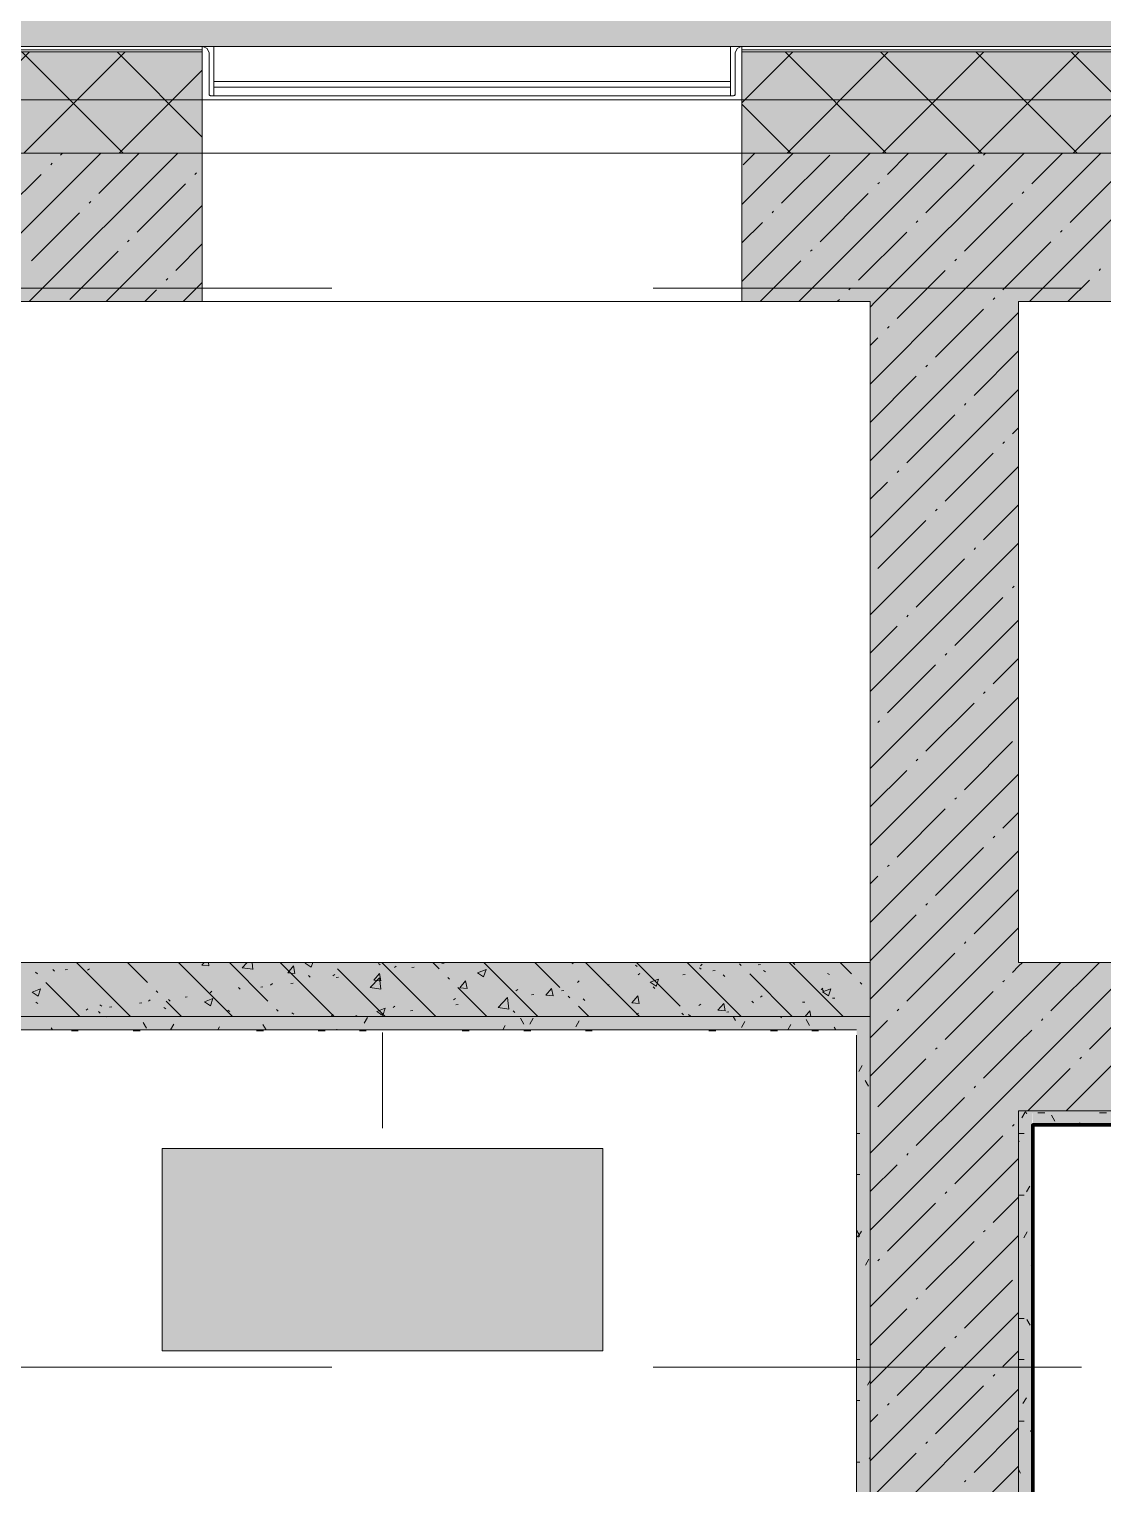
# Model space of a CAD drawing. Header units: millimetres. Extents: x -3817 to 677485, y -22715 to 103890.
# Drawn here: x 570911 to 572503, y 15104 to 17261 of the extents above; entities that cross this region are included whole.
import ezdxf

# ---------------------------------------------------------------- set-up
doc = ezdxf.new("R2010")
doc.units = ezdxf.units.MM
doc.layers.add('PDF _Геометрия', color=7, linetype='Continuous', true_color=0x1d1d1d)
doc.layers.add('PDF _Сплошная заливка', color=7, linetype='Continuous', true_color=0xffffff)

msp = doc.modelspace()

# ---------------------------------------------------------------- hatches: boundary and pattern name
at = {"layer": 'PDF _Сплошная заливка', "true_color": 0xd4d4d4, "transparency": 33554559}
msp.add_hatch(color=254, dxfattribs=at).paths.add_polyline_path([(551323.7, 16651.8), (551900.1, 16651.8), (551900.1, 17234.9), (590928.1, 17234.9), (590928.1, 25765.2), (586096.2, 25765.2), (586096.2, 29274.9), (549759, 29274.9), (549759, 16651.8), (550593, 16651.8)])
at = {"layer": 'PDF _Сплошная заливка', "transparency": 33554559}
h = msp.add_hatch(color=256, dxfattribs=at)
h.paths.add_polyline_path([(585778.1, 17076.9), (587578.1, 17076.9), (587578.1, 17226.9), (585778.1, 17226.9)], flags=0)
h.paths.add_polyline_path([(584278.1, 17076.9), (584278.1, 17226.9), (582195.1, 17226.9), (582195.1, 17076.9), (584206.9, 17076.9)], flags=0)
h.paths.add_polyline_path([(585178.1, 17076.9), (585408.1, 17076.9), (585408.1, 17226.9), (585178.1, 17226.9)], flags=0)
h.paths.add_polyline_path([(588858.1, 17076.9), (588858.1, 17226.9), (588478.1, 17226.9), (588478.1, 17076.9), (588591.4, 17076.9)], flags=0)
h.paths.add_polyline_path([(591155.8, 17076.9), (591155.8, 17226.9), (588878.1, 17226.9), (588878.1, 17076.9), (590783.6, 17076.9)], flags=0)
h.paths.add_polyline_path([(581284, 17076.9), (581395.1, 17076.9), (581395.1, 17226.9), (577788.4, 17226.9), (577788.4, 17076.9), (579822.5, 17076.9)], flags=0)
h.paths.add_polyline_path([(576588.4, 17076.9), (576588.4, 17226.9), (571968.1, 17226.9), (571968.1, 17076.9), (574678.1, 17076.9)], flags=0)
h.paths.add_polyline_path([(571053.6, 17076.9), (571168.1, 17076.9), (571168.1, 17226.9), (565028.1, 17226.9), (565028.1, 17076.9), (569592.2, 17076.9)], flags=0)
h.paths.add_polyline_path([(557900.3, 17076.9), (558928.1, 17076.9), (558928.1, 17226.9), (552208.1, 17226.9), (552208.1, 17169.9), (552058.1, 17169.9), (552058.1, 17076.9), (556828.1, 17076.9)], flags=0)
h.paths.add_polyline_path([(560092.6, 17076.9), (560428.1, 17076.9), (560428.1, 17226.9), (559828.1, 17226.9), (559828.1, 17076.9)], flags=0)
h.paths.add_polyline_path([(561328.1, 17076.9), (561928.1, 17076.9), (561928.1, 17226.9), (561328.1, 17226.9)], flags=0)
h = msp.add_hatch(color=256, dxfattribs=at)
h.paths.add_polyline_path([(567838.1, 16856.9), (570278.4, 16856.9), (570278.4, 17076.9), (566598.1, 17076.9), (566598.1, 16856.9), (567399.9, 16856.9)], flags=0)
h.paths.add_polyline_path([(584278.1, 16856.9), (584278.1, 17076.9), (582778.1, 17076.9), (582778.1, 16856.9), (584206.9, 16856.9)], flags=0)
h.paths.add_polyline_path([(571168.1, 16856.9), (571168.1, 17076.9), (570878.4, 17076.9), (570878.4, 16856.9), (571053.6, 16856.9)], flags=0)
h.paths.add_polyline_path([(572378.1, 16856.9), (574078.1, 16856.9), (574078.1, 17076.9), (571968.1, 17076.9), (571968.1, 16856.9), (572158.1, 16856.9)], flags=0)
h.paths.add_polyline_path([(581395.1, 16856.9), (581395.1, 17076.9), (578578.1, 17076.9), (578578.1, 16856.9), (581284, 16856.9)], flags=0)
h.paths.add_polyline_path([(577978.1, 16856.9), (577978.1, 17076.9), (577788.4, 17076.9), (577788.4, 16856.9)], flags=0)
h.paths.add_polyline_path([(576588.4, 16856.9), (576588.4, 17076.9), (574678.1, 17076.9), (574678.1, 16856.9)], flags=0)
for points in [[(572158.1, 13276.9), (572378.1, 13276.9), (572378.1, 16856.9), (572158.1, 16856.9), (572158.1, 13778.7)], [(572158.1, 15796.9), (572158.1, 15876.9), (570878.4, 15876.9), (570878.4, 15796.9), (572138.1, 15796.9)], [(583178.1, 15656.9), (583178.1, 15876.9), (572378.1, 15876.9), (572378.1, 15656.9), (579822.5, 15656.9)], [(571053.6, 15776.9), (572138.1, 15776.9), (572138.1, 15796.9), (570778.4, 15796.9), (570778.4, 15776.9)], [(572138.1, 13878.7), (572158.1, 13878.7), (572158.1, 15796.9), (572138.1, 15796.9), (572138.1, 13886.7)], [(583949.3, 15636.9), (583949.3, 15656.9), (572398.1, 15656.9), (572399.1, 15636.9), (579822.5, 15636.9)]]:
    msp.add_hatch(color=256, dxfattribs=at).paths.add_polyline_path(points)

# ---------------------------------------------------------------- linework, layer by layer
at = {"layer": 'PDF _Геометрия', "color": 8, "lineweight": 9, "true_color": 0x808080}
msp.add_lwpolyline([(590928.1, 17234.9), (590928.1, 25765.2), (586096.2, 25765.2), (586096.2, 29274.9), (549759, 29274.9), (549759, 16651.8), (551900.1, 16651.8), (551900.1, 17234.9)], close=True, dxfattribs=at)
at = {"layer": 'PDF _Геометрия', "color": 9, "lineweight": 9, "true_color": 0xc0c0c0}
for points in [[(565109.4, 16855.9), (565109.4, 16396.8), (565129.4, 16396.8), (565329.4, 16396.8), (565329.4, 16876.9), (565878.1, 16876.9), (565878.1, 17076.9), (571168.1, 17076.9), (571168.1, 17234.9), (565028.1, 17234.9), (565028.1, 17076.9), (565028.1, 16876.9), (565008.6, 16876.9)], [(571968.1, 17234.9), (571968.1, 17076.9), (571168.1, 17076.9), (571168.1, 17234.9)], [(570878.4, 16856.9), (571168.1, 16856.9), (571168.1, 17076.9), (571168.1, 16856.9), (571968.1, 16856.9), (572158.1, 16856.9), (572158.1, 15876.9), (570878.4, 15876.9), (570878.4, 16466.9), (570798.4, 16466.9), (570798.4, 15796.9), (570878.4, 15796.9), (572138.1, 15796.9), (570798.4, 15796.9), (570798.4, 16476.9), (570778.4, 16476.9), (570278.4, 16476.9), (570278.4, 16856.9)], [(582778.1, 16856.9), (582958.1, 16856.9), (582958.1, 15876.9), (572378.1, 15876.9), (572378.1, 16856.9), (574078.1, 16856.9)], [(570778.4, 15796.9), (570778.4, 15776.9), (572138.1, 15776.9)], [(571878.1, 12976.9), (571068.1, 12976.9), (571068.1, 13778.7), (572158.1, 13778.7), (572158.1, 13276.9), (572378.1, 13276.9), (572378.1, 15656.9), (572378.1, 12776.9), (572378.1, 12976.9)]]:
    msp.add_lwpolyline(points, dxfattribs=at)
at = {"layer": 'PDF _Геометрия', "color": 7, "lineweight": 9}
for points in [[(571168.1, 17229.9), (565028.1, 17229.9)], [(571168.1, 17226.9), (565028.1, 17226.9)], [(571178.1, 17164.9), (571178.1, 17225.9)], [(571958.1, 17225.9), (571958.1, 17164.9)], [(576588.4, 17229.9), (571968.1, 17229.9)], [(576588.4, 17226.9), (571968.1, 17226.9)], [(571951.1, 17183.3), (571185.1, 17183.3)], [(571185.1, 17174.8), (571951.1, 17174.8)], [(571185.1, 17174.8), (571951.1, 17174.8)], [(571168.1, 17155.9), (565028.1, 17155.9)], [(571958, 17164.2), (571957.8, 17163.6), (571957.5, 17163), (571957, 17162.5), (571956.4, 17162.2), (571955.8, 17161.9), (571955.1, 17161.9), (571951.1, 17161.9), (571185.1, 17161.9), (571181.1, 17161.9), (571180.4, 17161.9), (571179.8, 17162.2), (571179.2, 17162.5), (571178.8, 17163), (571178.4, 17163.6), (571178.2, 17164.2)], [(576588.4, 17155.9), (571968.1, 17155.9)], [(571168.1, 17076.9), (570878.4, 17076.9), (570278.4, 17076.9), (566478.1, 17076.9)], [(576588.4, 17076.9), (571968.1, 17076.9)], [(572158.1, 15796.9), (572138.1, 15796.9)], [(571435.4, 15772.9), (571435.4, 15631.3)], [(572138.1, 15768.9), (572138.1, 13886.7)], [(572378.1, 15656.9), (572398.1, 15656.9), (583178.1, 15656.9), (572398.1, 15656.9)], [(572398.1, 12776.9), (572398.1, 15636.9)], [(572399.1, 15636.9), (583949.3, 15636.9)]]:
    msp.add_lwpolyline(points, dxfattribs=at)
at = {"layer": 'PDF _Геометрия', "lineweight": 9}
for points in [[(570762.2, 17076.9), (570912.2, 17226.9)], [(571050.7, 17076.9), (570900.7, 17226.9)], [(570903.6, 17076.9), (571053.6, 17226.9)], [(571168.1, 17100.8), (571042.1, 17226.9)], [(571968.1, 17151.4), (572043.6, 17226.9)], [(572182, 17076.9), (572032, 17226.9)], [(572035, 17076.9), (572185, 17226.9)], [(572323.5, 17076.9), (572173.5, 17226.9)], [(572176.4, 17076.9), (572326.4, 17226.9)], [(572464.9, 17076.9), (572314.9, 17226.9)], [(572317.9, 17076.9), (572467.9, 17226.9)], [(572606.3, 17076.9), (572456.3, 17226.9)], [(572459.3, 17076.9), (572609.3, 17226.9)], [(571045.1, 17076.9), (571168.1, 17199.9)], [(572040.6, 17076.9), (571968.1, 17149.4)], [(570417.7, 16476.9), (570878.4, 16937.5), (571017.7, 17076.9)], [(570911.7, 16856.9), (571131.7, 17076.9)], [(570957.7, 17073.9), (570960.7, 17076.9)], [(571014.8, 17016.9), (571074.7, 17076.9)], [(571968.1, 17000.8), (572044.1, 17076.9)], [(571968.1, 16886.8), (572158.2, 17076.9)], [(571969.9, 17059.7), (571987.1, 17076.9)], [(572026.9, 17002.6), (572098.2, 17073.9)], [(572052.2, 16856.9), (572272.2, 17076.9)], [(572158.1, 16848.7), (572166.3, 16856.9), (572386.3, 17076.9)], [(572158.1, 16734.6), (572280.3, 16856.9), (572500.3, 17076.9)], [(572183.8, 17045.4), (572215.2, 17076.9)], [(572326.3, 17073.9), (572328.7, 17076.3)], [(572394.4, 16856.9), (572614.4, 17076.9)], [(572397.6, 17031.2), (572443.3, 17076.9)], [(570857.9, 16974.1), (570878.4, 16994.6), (570929.2, 17045.4)], [(570943.5, 17059.7), (570945.8, 17062)], [(571157.3, 17045.4), (571159.7, 17047.8)], [(572240.8, 16988.4), (572312.1, 17059.7)], [(572454.6, 16974.1), (572525.9, 17045.4)], [(571071.8, 16959.9), (571143.1, 17031.2)], [(572169.5, 17031.2), (572171.9, 17033.5)], [(571000.5, 17002.6), (571002.9, 17005)], [(571025.8, 16856.9), (571168.1, 16999.2)], [(572084, 16945.6), (572155.2, 17016.9)], [(572297.8, 16931.4), (572369.1, 17002.6)], [(572383.3, 17016.9), (572385.7, 17019.3)], [(570915, 16917.1), (570986.2, 16988.4)], [(572012.7, 16988.4), (572015.1, 16990.8)], [(571968.1, 16943.8), (571998.4, 16974.1)], [(572141, 16888.6), (572212.3, 16959.9)], [(572226.5, 16974.1), (572228.9, 16976.5)], [(572440.4, 16959.9), (572442.7, 16962.2)], [(571057.5, 16945.6), (571059.9, 16948)], [(571128.8, 16902.8), (571168.1, 16942.2)], [(572354.8, 16874.3), (572426.1, 16945.6)], [(570972, 16860.1), (571043.3, 16931.4)], [(571995.2, 16856.9), (572055.5, 16917.1)], [(572069.7, 16931.4), (572072.1, 16933.7)], [(572283.6, 16917.1), (572285.9, 16919.5)], [(571114.5, 16888.6), (571116.9, 16891)], [(572198, 16831.6), (572223.3, 16856.9), (572269.3, 16902.8)], [(572497.4, 16902.8), (572499.8, 16905.2)], [(571082.8, 16856.9), (571100.3, 16874.3)], [(571139.8, 16856.9), (571168.1, 16885.1)], [(572126.7, 16874.3), (572129.1, 16876.7)], [(572451.4, 16856.9), (572483.1, 16888.6)], [(572109.3, 16856.9), (572112.5, 16860.1)], [(572340.6, 16860.1), (572342.9, 16862.4)], [(572158.1, 16620.6), (572378.1, 16840.6)], [(572255, 16774.5), (572326.3, 16845.8)], [(572183.8, 16817.3), (572186.1, 16819.7)], [(572158.1, 16791.7), (572169.5, 16803.1)], [(572312.1, 16717.5), (572378.1, 16783.6)], [(572240.8, 16760.3), (572243.2, 16762.7)], [(572158.1, 16677.6), (572226.5, 16746)], [(572158.1, 16506.5), (572378.1, 16726.5)], [(572297.8, 16703.3), (572300.2, 16705.6)], [(572212.3, 16617.7), (572283.6, 16689)], [(572369.1, 16660.5), (572378.1, 16669.5)], [(572269.3, 16560.7), (572340.6, 16632)], [(572354.8, 16646.2), (572357.2, 16648.6)], [(572158.1, 16392.5), (572378.1, 16612.5)], [(572158.1, 16563.6), (572183.8, 16589.2)], [(572198, 16603.5), (572200.4, 16605.8)], [(572255, 16546.4), (572257.4, 16548.8)], [(572326.3, 16503.7), (572378.1, 16555.5)], [(572169.5, 16460.9), (572240.8, 16532.2)], [(572158.1, 16278.4), (572378.1, 16498.4)], [(572312.1, 16489.4), (572314.4, 16491.8)], [(572226.5, 16403.9), (572297.8, 16475.2)], [(572283.6, 16346.9), (572354.8, 16418.1)], [(572369.1, 16432.4), (572371.5, 16434.8)], [(572158.1, 16164.4), (572378.1, 16384.4)], [(572158.1, 16335.5), (572198, 16375.4)], [(572212.3, 16389.6), (572214.6, 16392)], [(572269.3, 16332.6), (572271.7, 16335)], [(572183.8, 16247.1), (572255, 16318.3)], [(572340.6, 16289.8), (572378.1, 16327.4)], [(572158.1, 16050.3), (572378.1, 16270.3)], [(572326.3, 16275.6), (572328.7, 16277.9)], [(572240.8, 16190), (572312.1, 16261.3)], [(572169.5, 16232.8), (572171.9, 16235.2)], [(572297.8, 16133), (572369.1, 16204.3)], [(572158.1, 16107.4), (572212.3, 16161.5)], [(572226.5, 16175.8), (572228.9, 16178.2)], [(572158.1, 15936.3), (572378.1, 16156.3)], [(572283.6, 16118.8), (572285.9, 16121.1)], [(572198, 16033.2), (572269.3, 16104.5)], [(572354.8, 16076), (572378.1, 16099.3)], [(572340.6, 16061.7), (572342.9, 16064.1)], [(572158.1, 15822.2), (572378.1, 16042.2)], [(572255, 15976.2), (572326.3, 16047.5)], [(572183.8, 16019), (572186.1, 16021.3)], [(572158.1, 15993.3), (572169.5, 16004.7)], [(572312.1, 15919.2), (572378.1, 15985.2)], [(572240.8, 15961.9), (572243.2, 15964.3)], [(572158.1, 15879.3), (572226.5, 15947.7)], [(572158.1, 15708.2), (572378.1, 15928.2)], [(572297.8, 15904.9), (572300.2, 15907.3)], [(572212.3, 15819.4), (572283.6, 15890.7)], [(572158.1, 15594.1), (572378.1, 15814.1), (572440.8, 15876.9)], [(572158.1, 15480.1), (572378.1, 15700.1), (572554.9, 15876.9)], [(572369.1, 15862.1), (572378.1, 15871.2), (572383.8, 15876.9)], [(572426.1, 15805.1), (572497.4, 15876.4)], [(572448.9, 15656.9), (572668.9, 15876.9)], [(572354.8, 15847.9), (572357.2, 15850.3)], [(572269.3, 15762.4), (572340.6, 15833.6)], [(572483.1, 15748.1), (572554.4, 15819.4)], [(572158.1, 15765.2), (572183.8, 15790.9)], [(572198, 15805.1), (572200.4, 15807.5)], [(572411.9, 15790.9), (572414.2, 15793.2)], [(572326.3, 15705.3), (572378.1, 15757.1), (572397.6, 15776.6)], [(572255, 15748.1), (572257.4, 15750.5)], [(572169.5, 15662.6), (572240.8, 15733.8)], [(572468.9, 15733.8), (572471.3, 15736.2)], [(572391.9, 15656.9), (572454.6, 15719.6)], [(572312.1, 15691.1), (572314.4, 15693.4)], [(572226.5, 15605.5), (572297.8, 15676.8)], [(572283.6, 15548.5), (572354.8, 15619.8)], [(572369.1, 15634), (572371.5, 15636.4)], [(572158.1, 15366.1), (572378.1, 15586.1)], [(572158.1, 15537.1), (572198, 15577)], [(572212.3, 15591.3), (572214.6, 15593.7)], [(572269.3, 15534.3), (572271.7, 15536.6)], [(572183.8, 15448.7), (572255, 15520)], [(572340.6, 15491.5), (572378.1, 15529)], [(572158.1, 15252), (572378.1, 15472)], [(572326.3, 15477.2), (572328.7, 15479.6)], [(572240.8, 15391.7), (572312.1, 15463)], [(572169.5, 15434.5), (572171.9, 15436.8)], [(572297.8, 15334.7), (572369.1, 15406)], [(572158.1, 15309), (572212.3, 15363.2)], [(572226.5, 15377.4), (572228.9, 15379.8)], [(572158.1, 15138), (572378.1, 15358)], [(572283.6, 15320.4), (572285.9, 15322.8)], [(572198, 15234.9), (572269.3, 15306.2)], [(572354.8, 15277.6), (572378.1, 15300.9)], [(572340.6, 15263.4), (572342.9, 15265.8)], [(572158.1, 15023.9), (572378.1, 15243.9)], [(572255, 15177.9), (572326.3, 15249.1)], [(572183.8, 15220.6), (572186.1, 15223)], [(572158.1, 15195), (572169.5, 15206.4)], [(572312.1, 15120.8), (572378.1, 15186.9)], [(572240.8, 15163.6), (572243.2, 15166)], [(572158.1, 15080.9), (572226.5, 15149.3)], [(572158.1, 14909.9), (572378.1, 15129.9)], [(572297.8, 15106.6), (572300.2, 15108.9)]]:
    msp.add_lwpolyline(points, dxfattribs=at)
at = {"layer": 'PDF _Геометрия', "color": 7, "lineweight": 20}
for points in [[(571108.1, 17234.9), (571169.1, 17234.9), (571175.5, 17232.2), (571178.1, 17225.9), (571178.1, 17164.9), (571179, 17162.7), (571181.1, 17161.9), (571185.1, 17161.9), (571185.1, 17234.9), (571185.1, 17224.3)], [(571951.1, 17224.3), (571951.1, 17234.9), (571951.1, 17161.9), (571955.1, 17161.9), (571957.2, 17162.7), (571958.1, 17164.9), (571958.1, 17225.9), (571960.8, 17232.2), (571967.1, 17234.9), (572028.1, 17234.9)]]:
    msp.add_lwpolyline(points, dxfattribs=at)
at = {"layer": 'PDF _Геометрия', "color": 7, "lineweight": 9}
for points in [[(571185.1, 17183.3), (571185.1, 17234.9), (571185.1, 17231.4), (571185.1, 17174.8)], [(571185.1, 17183.3), (571185.1, 17234.9), (571185.1, 17231.4), (571185.1, 17174.8)], [(571185.1, 17183.3), (571185.1, 17234.9), (571185.1, 17231.4), (571185.1, 17174.8)], [(571951.1, 17183.3), (571951.1, 17174.8), (571951.1, 17231.4), (571951.1, 17234.9)], [(571951.1, 17183.3), (571951.1, 17174.8), (571951.1, 17231.4), (571951.1, 17234.9)], [(571951.1, 17183.3), (571951.1, 17174.8), (571951.1, 17231.4), (571951.1, 17234.9)], [(571951.1, 17174.8), (571185.1, 17174.8)], [(571951.1, 17174.8), (571185.1, 17174.8)], [(572158.1, 15876.9), (572158.1, 15796.9)], [(571761.9, 15601.2), (571108.8, 15601.2), (571108.8, 15301.2), (571761.9, 15301.2)]]:
    msp.add_lwpolyline(points, close=True, dxfattribs=at)
at = {"layer": 'PDF _Геометрия', "color": 9, "lineweight": 9, "true_color": 0xc0c0c0}
for points in [[(571968.1, 17076.9), (576588.4, 17076.9), (576588.4, 17234.9), (571968.1, 17234.9)], [(571968.1, 16856.9), (571968.1, 17076.9)], [(572158.1, 15796.9), (572158.1, 13878.7)]]:
    msp.add_lwpolyline(points, close=True, dxfattribs=at)
at = {"layer": 'PDF _Геометрия', "color": 116, "lineweight": 13, "true_color": 0x008040}
msp.add_lwpolyline([(571168.1, 17155.9), (571968.1, 17155.9)], dxfattribs=at)
at = {"layer": 'PDF _Геометрия', "color": 253, "lineweight": 9, "true_color": 0xaaaaaa}
for points in [[(569772.8, 16876.9), (571360.3, 16876.9)], [(571836.5, 16876.9), (572471.5, 16876.9)], [(569772.8, 15276.9), (571360.3, 15276.9)], [(571836.5, 15276.9), (572471.5, 15276.9)]]:
    msp.add_lwpolyline(points, dxfattribs=at)
at = {"layer": 'PDF _Геометрия', "color": 231, "lineweight": 70, "true_color": 0xff80c0}
msp.add_lwpolyline([(572398.1, 12776.9), (572398.1, 12756.9), (569078.1, 12756.9), (569078.1, 12755.9), (572398.1, 12755.9), (572399.1, 12755.9), (572399.1, 15635.9), (583949.3, 15635.9), (583950.3, 15635.9), (583950.3, 16835.9), (584278.1, 16835.9), (584278.1, 16836.9)], dxfattribs=at)
at = {"layer": 'PDF _Геометрия', "color": 252, "lineweight": 9, "true_color": 0x878787}
for points in [[(570923.6, 15859.8), (570921, 15862.3)], [(570946.4, 15866.4), (570948.9, 15864.1)], [(570965.1, 15865.9), (570968.4, 15866.3)], [(571061.9, 15796.9), (570981.9, 15876.9)], [(570998.1, 15865.4), (571000.8, 15867.4)], [(571087, 15847.3), (571057.4, 15876.9)], [(571212.8, 15796.9), (571132.8, 15876.9)], [(571178, 15871.9), (571167.4, 15872.8), (571170.7, 15876.9)], [(571178, 15871.9), (571177.1, 15876.9)], [(571265.5, 15819.6), (571208.3, 15876.9)], [(571243.1, 15866.7), (571227.3, 15869.1), (571234.7, 15876.9)], [(571243.1, 15866.6), (571241.9, 15876.9)], [(571363.7, 15796.9), (571283.7, 15876.9)], [(571305.5, 15860.7), (571294.9, 15861.7), (571303.5, 15871.9)], [(571305.5, 15860.7), (571303.5, 15871.9)], [(571329.6, 15869.9), (571320.8, 15875.9), (571323.3, 15876.9)], [(571325.4, 15857.6), (571327.9, 15855.3)], [(571329.6, 15869.9), (571332, 15876.9)], [(571361.7, 15856.8), (571364.4, 15858.8)], [(571439.1, 15796.9), (571368.6, 15867.4)], [(571433, 15849.6), (571422.4, 15850.5), (571431, 15860.7)], [(571429.1, 15875.4), (571431.6, 15873.1)], [(571433, 15849.6), (571431, 15860.7)], [(571514.5, 15796.9), (571434.5, 15876.9)], [(571453, 15869.3), (571455.7, 15871.3)], [(571478.9, 15869.5), (571482.2, 15870)], [(571519.5, 15867.4), (571510, 15876.9)], [(571523.4, 15875.4), (571526.7, 15875.8)], [(571585.1, 15855.7), (571576.3, 15861.7), (571588.8, 15866.4)], [(571585.2, 15855.7), (571588.8, 15866.4)], [(571665.4, 15796.9), (571585.4, 15876.9)], [(571698, 15839.7), (571660.9, 15876.9)], [(571715.2, 15876.8), (571718, 15875)], [(571816.3, 15796.9), (571736.3, 15876.9)], [(571810.1, 15872.8), (571812.9, 15871)], [(571876.5, 15812.1), (571811.7, 15876.9)], [(571814.1, 15858.7), (571816.8, 15860.7)], [(571880.4, 15858.4), (571883.7, 15858.9)], [(571967.1, 15796.9), (571887.1, 15876.9)], [(571905, 15868.8), (571907.8, 15867)], [(571906.5, 15872), (571909.1, 15874.1)], [(571924.9, 15864.3), (571928.2, 15864.7)], [(571940.2, 15858.3), (571942.7, 15856)], [(571967.1, 15872.4), (571964.6, 15874.9)], [(572042.6, 15796.9), (571979.6, 15859.8)], [(571992.3, 15873.2), (571995.6, 15873.6)], [(571999.9, 15864.8), (572002.8, 15863)], [(572118, 15796.9), (572038, 15876.9)], [(572043.9, 15876.1), (572046.4, 15873.8)], [(572094.8, 15860.7), (572097.7, 15858.9)], [(572130.5, 15859.8), (572113.5, 15876.9)], [(570924.7, 15826.8), (570915.9, 15832.8), (570928.3, 15837.6)], [(570924.7, 15826.8), (570928.3, 15837.6)], [(570986.5, 15796.9), (570936.1, 15847.3)], [(571102.1, 15832.2), (571099.6, 15834.7)], [(571179.6, 15832), (571182.2, 15834.1)], [(571221.7, 15839.8), (571224.2, 15837.5)], [(571254.8, 15840), (571258.1, 15840.5)], [(571269.4, 15843.4), (571272, 15845.5)], [(571299.3, 15845.9), (571302.6, 15846.3)], [(571366.6, 15854.8), (571369.9, 15855.2)], [(571432.9, 15837.2), (571417.1, 15839.7), (571430.9, 15854.1)], [(571432.9, 15837.2), (571430.9, 15854.1)], [(571534.6, 15852.3), (571532.1, 15854.8)], [(571590, 15796.9), (571547.1, 15839.7)], [(571560.6, 15838.4), (571549.9, 15839.4), (571558.5, 15849.6)], [(571560.6, 15838.4), (571558.5, 15849.6)], [(571633, 15834.8), (571635.7, 15836.8)], [(571688.1, 15827.3), (571677.5, 15828.2), (571686, 15838.4)], [(571688.1, 15827.3), (571686, 15838.4)], [(571700.8, 15834.8), (571704.1, 15835.2)], [(571724.3, 15847.3), (571727, 15849.4)], [(571768.1, 15843.6), (571771.4, 15844.1)], [(571840.7, 15841.5), (571831.8, 15847.4), (571844.3, 15852.2)], [(571836.5, 15840.5), (571839, 15838.2)], [(571840.7, 15841.4), (571844.3, 15852.2)], [(572085.4, 15836.7), (572088.1, 15838.8)], [(572086.5, 15837.1), (572089, 15834.8)], [(572096.2, 15827.2), (572087.3, 15833.2), (572099.8, 15838)], [(572096.2, 15827.2), (572099.8, 15838)], [(572145.6, 15844.7), (572143.1, 15847.3)], [(570921.3, 15818), (570924.1, 15816.2)], [(571016.2, 15814), (571019, 15812.2)], [(571075.1, 15816.4), (571078.5, 15816.8)], [(571088.3, 15819.5), (571090.9, 15821.6)], [(571137.4, 15796.9), (571114.7, 15819.6)], [(571118, 15822), (571120.5, 15819.7)], [(571142.5, 15825.2), (571145.8, 15825.7)], [(571180.2, 15812.6), (571171.4, 15818.6), (571183.8, 15823.3)], [(571180.2, 15812.6), (571183.9, 15823.3)], [(571540.7, 15821.5), (571543.3, 15823.5)], [(571544, 15814.1), (571547.3, 15814.6)], [(571622.6, 15807.8), (571606.8, 15810.3), (571620.7, 15824.7)], [(571622.6, 15807.8), (571620.7, 15824.7)], [(571656.3, 15828.9), (571659.6, 15829.4)], [(571713.1, 15824.6), (571710.6, 15827.1)], [(571732.8, 15822.7), (571735.3, 15820.4)], [(571805, 15817), (571813.6, 15827.3)], [(571805, 15817), (571815.6, 15816.1)], [(571815.6, 15816.1), (571813.6, 15827.2)], [(571904.3, 15812.8), (571907, 15814.9)], [(571943.2, 15805), (571932.5, 15805.9), (571941.1, 15816.1)], [(571943.2, 15804.9), (571941.1, 15816.1)], [(571982.8, 15819.3), (571985.3, 15817)], [(571995.6, 15825.4), (571998.2, 15827.4)], [(572057.8, 15817.8), (572061.1, 15818.2)], [(572102.3, 15823.7), (572105.6, 15824.1)], [(570995.9, 15806.2), (570998.6, 15808.2)], [(571014.3, 15804.2), (571016.8, 15801.9)], [(571030.6, 15810.5), (571033.9, 15811)], [(571111.1, 15810), (571113.9, 15808.2)], [(571206, 15806), (571208.8, 15804.2)], [(571280.6, 15804.5), (571278.1, 15807)], [(571300.9, 15802), (571303.7, 15800.2)], [(571359.6, 15797.6), (571362.2, 15799.6)], [(571395.8, 15798), (571397.6, 15796.9)], [(571435.8, 15798.4), (571426.9, 15804.3), (571439.4, 15809.1)], [(571432.1, 15799.4), (571435.5, 15799.8)], [(571435.8, 15798.3), (571439.4, 15809.1)], [(571450.9, 15810.1), (571453.5, 15812.1)], [(571476.6, 15805.3), (571480, 15805.7)], [(571629.1, 15804.9), (571631.6, 15802.6)], [(571740.9, 15796.9), (571725.7, 15812.1)], [(571811.9, 15799.5), (571814.6, 15801.6)], [(571879.1, 15801.5), (571881.6, 15799.2)], [(571891.6, 15797), (571889.1, 15799.5)], [(571945.5, 15803), (571948.8, 15803.5)], [(572061.8, 15796.9), (572068.6, 15804.9)], [(572070.1, 15796.9), (572068.6, 15804.9)]]:
    msp.add_lwpolyline(points, dxfattribs=at)
at = {"layer": 'PDF _Геометрия', "color": 253, "lineweight": 9, "true_color": 0x9b9b9b}
for points in [[(571026.7, 15796.9), (571026.2, 15796)], [(571413.1, 15795.4), (571408, 15786.7)], [(571603.2, 15796.6), (571603, 15796.9)], [(571644.8, 15785.4), (571639.8, 15794.1)], [(571658.8, 15794.3), (571653.8, 15785.6)], [(571958.6, 15790.6), (571955, 15796.9)], [(572026.6, 15794.7), (572025.4, 15796.9)], [(572068.3, 15783.5), (572063.2, 15792.2)], [(570945.9, 15776.9), (570944.2, 15779.7)], [(570974.3, 15775.7), (570984.3, 15775.7)], [(571065.7, 15775.7), (571075.8, 15775.7)], [(571085.3, 15779.2), (571080.3, 15787.9)], [(571125.7, 15785.4), (571120.8, 15776.9)], [(571193.7, 15781.3), (571191.2, 15776.9)], [(571248.6, 15775.7), (571258.7, 15775.7)], [(571262.6, 15776.9), (571258, 15784.9)], [(571340, 15775.7), (571350.1, 15775.7)], [(571368.2, 15776.9), (571367.7, 15777.8)], [(571401, 15775.7), (571411.1, 15775.7)], [(571553.4, 15775.7), (571563.5, 15775.7)], [(571617.2, 15783.2), (571613.5, 15776.9)], [(571644.8, 15775.7), (571654.9, 15775.7)], [(571726.8, 15790.2), (571721.8, 15781.5)], [(571736.3, 15775.7), (571746.3, 15775.7)], [(571919.2, 15775.7), (571929.2, 15775.7)], [(571972.6, 15789.2), (571967.5, 15780.4)], [(572010.6, 15775.7), (572020.7, 15775.7)], [(572040.6, 15785.1), (572035.9, 15776.9)], [(572071.6, 15775.7), (572081.6, 15775.7)], [(572107.3, 15776.9), (572104.9, 15781.1)], [(572146.2, 15724.1), (572141.2, 15715.4)], [(572155.6, 15693.2), (572150.6, 15701.9)], [(572387.8, 15655), (572382.8, 15646.3)], [(572390.2, 15652.6), (572387.8, 15656.9)], [(572406.8, 15653.8), (572416.9, 15653.8)], [(572431.8, 15641.5), (572426.8, 15650.2)], [(572498.3, 15653.8), (572508.3, 15653.8)], [(572138.1, 15623.3), (572142.6, 15623.3)], [(572378.1, 15623.3), (572386.4, 15623.3)], [(572469.7, 15636.9), (572468.4, 15639)], [(572379, 15611), (572378.1, 15612.6)], [(572138.1, 15562.4), (572142.6, 15562.4)], [(572378.1, 15531.9), (572386.4, 15531.9)], [(572394.9, 15545.3), (572389.9, 15536.6)], [(572141.5, 15473.8), (572138.1, 15479.7)], [(572138.1, 15470.9), (572142.6, 15470.9)], [(572145.1, 15478.4), (572140.1, 15469.7)], [(572390.8, 15477.3), (572385.8, 15468.6)], [(572156.3, 15436.7), (572151.2, 15428)], [(572398.1, 15428.9), (572397, 15426.9)], [(572378.1, 15349), (572386.4, 15349)], [(572395.4, 15338.9), (572390.3, 15347.6)], [(572138.1, 15288.1), (572142.6, 15288.1)], [(572378.1, 15288.1), (572386.4, 15288.1)], [(572158.1, 15257.1), (572154.2, 15250.3)], [(572389.7, 15231.5), (572384.7, 15222.8)], [(572138.1, 15227.1), (572142.6, 15227.1)], [(572378.1, 15196.6), (572386.4, 15196.6)], [(572398.1, 15185.1), (572395.9, 15181.2)], [(572138.1, 15135.7), (572142.6, 15135.7)], [(572158.1, 15140.2), (572156.9, 15142.4)], [(572381.2, 15119.5), (572378.1, 15124.9)]]:
    msp.add_lwpolyline(points, dxfattribs=at)
at = {"layer": 'PDF _Геометрия', "color": 231, "lineweight": 9, "true_color": 0xff80c0}
msp.add_lwpolyline([(583949.3, 15636.9), (572399.1, 15636.9), (572398.1, 15636.9), (572398.1, 12776.9)], dxfattribs=at)
at = {"layer": 'PDF _Сплошная заливка', "lineweight": 35, "transparency": 33554559}
msp.add_solid([(572398.1, 12776.9), (572398.1, 15656.9), (572378.1, 12776.9), (572378.1, 15656.9)], dxfattribs=at)
at = {"layer": 'PDF _Сплошная заливка', "lineweight": 9, "transparency": 33554559}
msp.add_solid([(571761.9, 15601.2), (571108.8, 15601.2), (571761.9, 15301.2), (571108.8, 15301.2)], dxfattribs=at)

doc.saveas('drawing.dxf')
